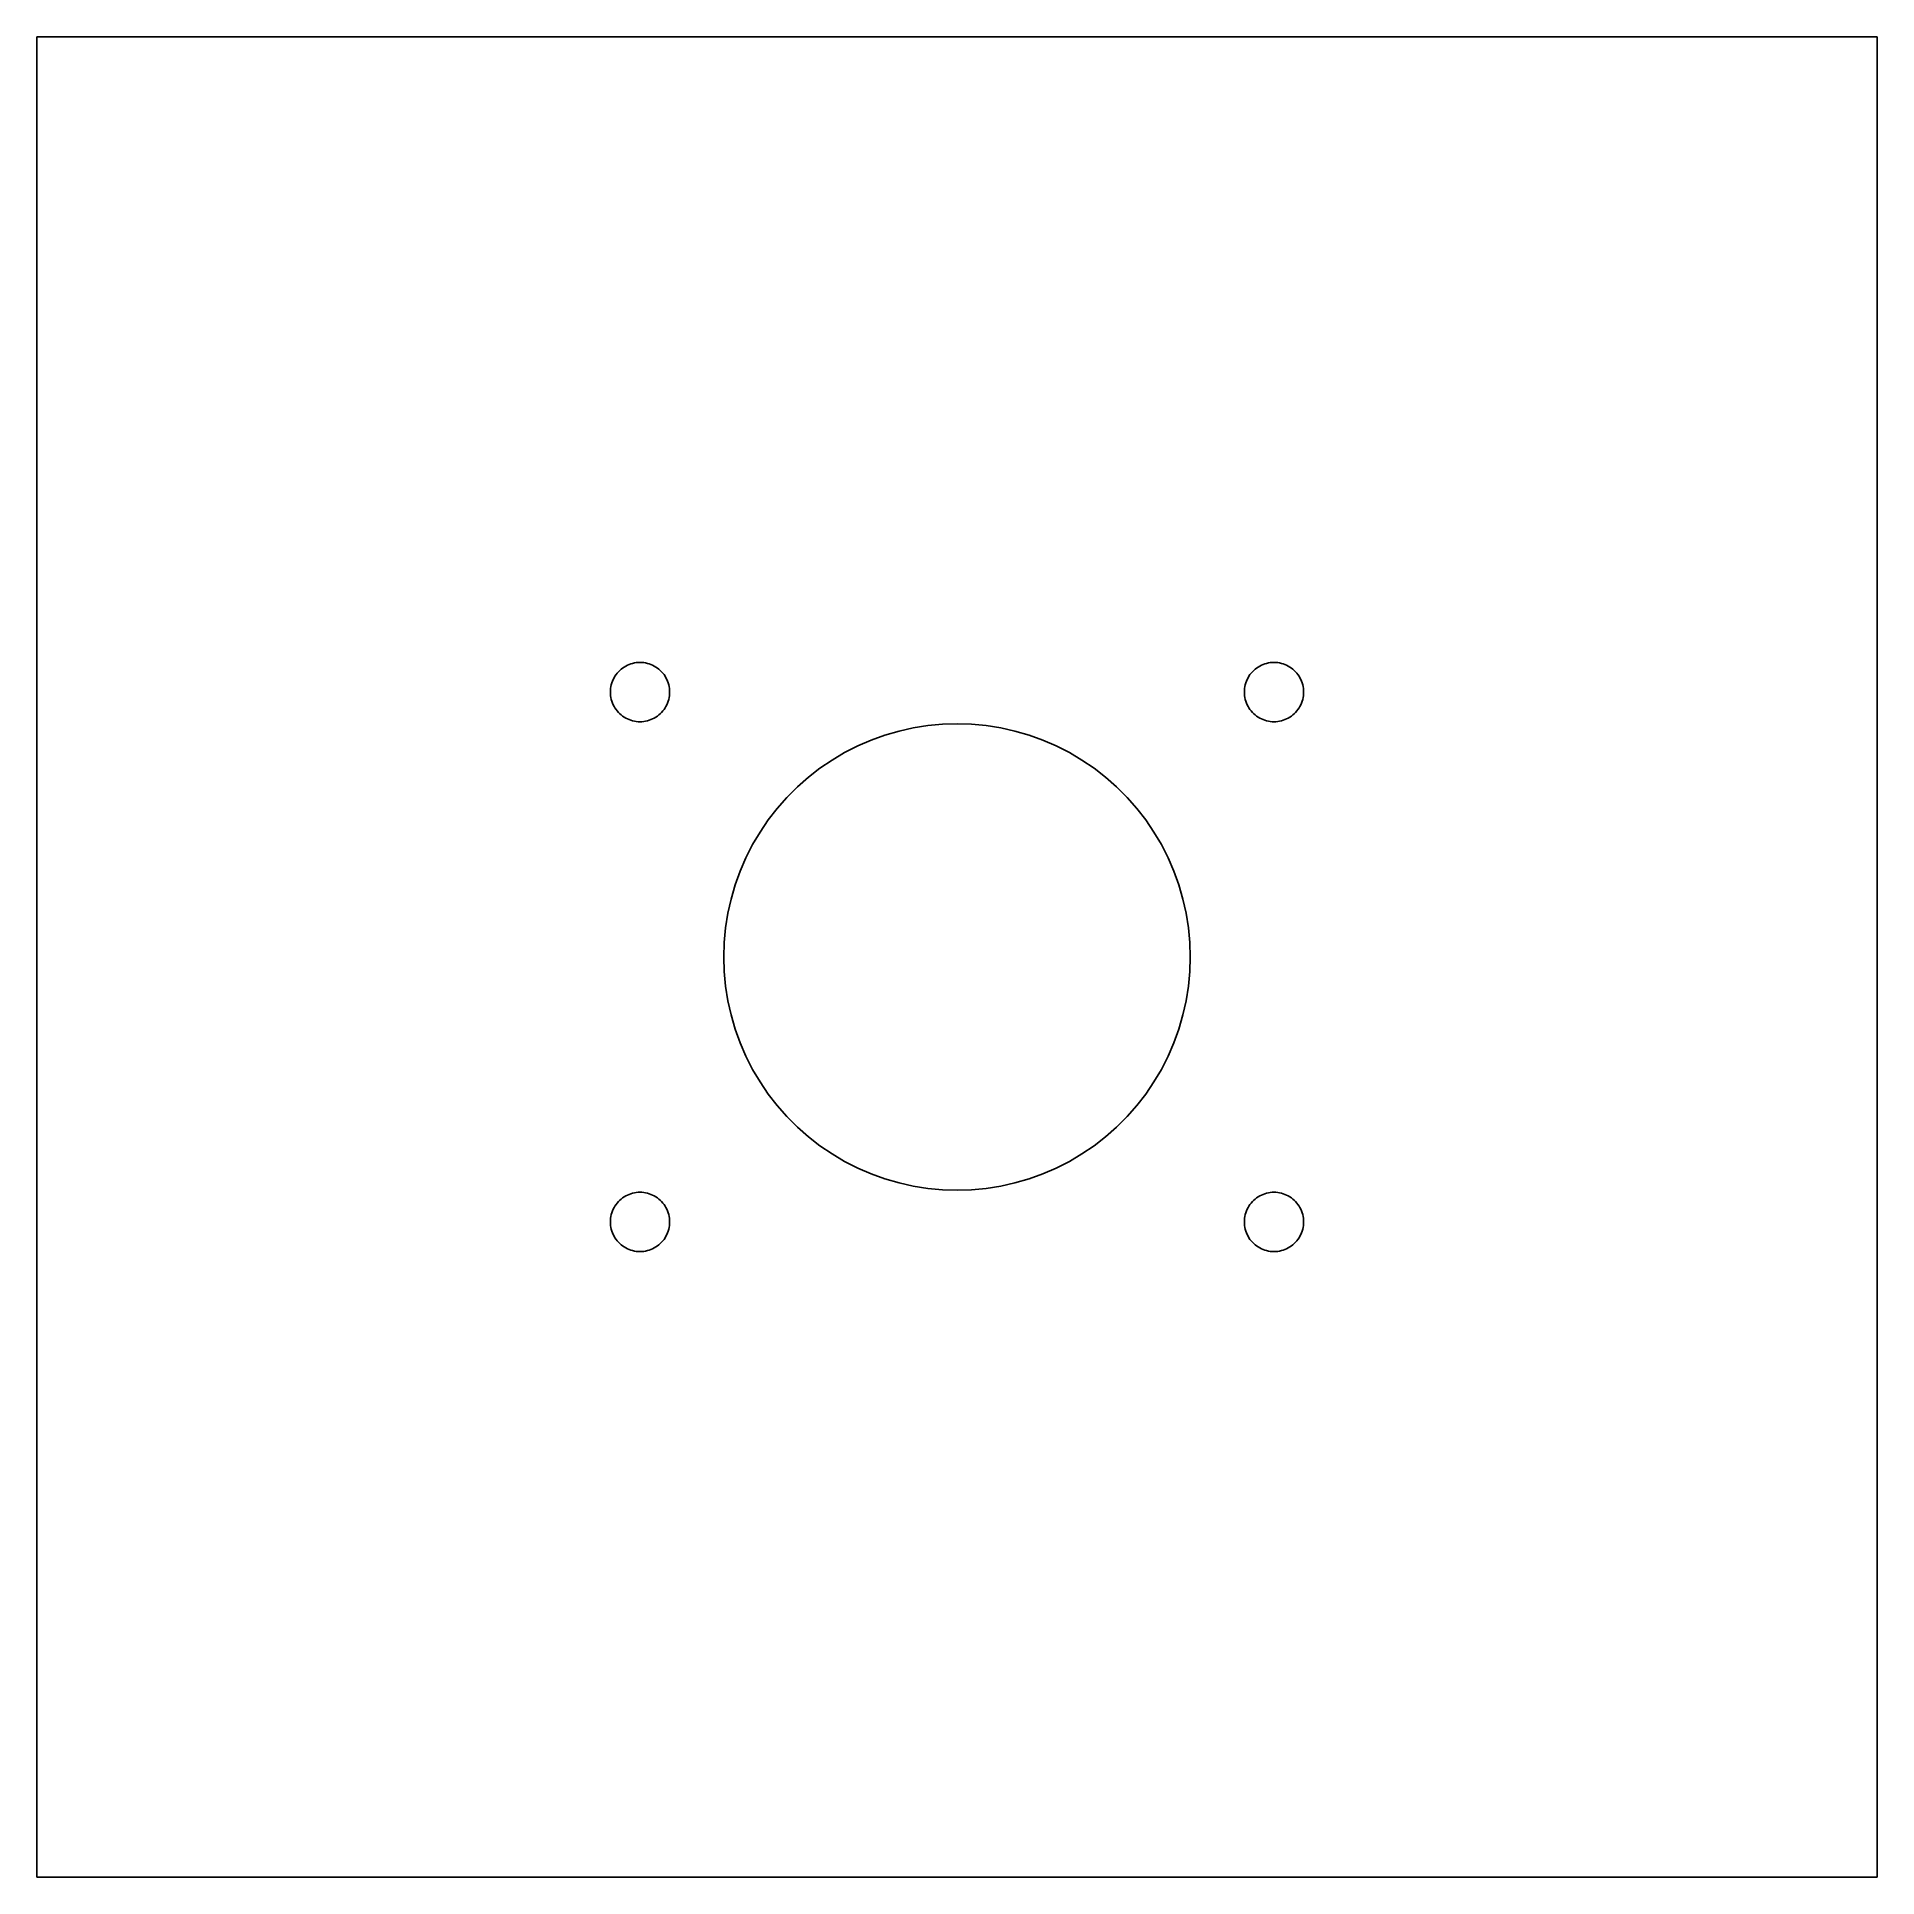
# Model space of a CAD drawing. Extents: x -102 to 102, y -102 to 102.
import ezdxf

# ---------------------------------------------------------------- set-up
doc = ezdxf.new("R2010")
doc.units = 0
doc.layers.get('0').update_dxf_attribs({"color": 1})

msp = doc.modelspace()

# ---------------------------------------------------------------- linework, layer by layer
at = {"color": 1}
for p, q in [((101.6, 101.6), (-101.6, 101.6)), ((-101.6, 101.6), (-101.6, -101.6)), ((101.6, -101.6), (101.6, 101.6)), ((-35.4105, 32.4992), (-35.2056, 32.5185)), ((-35.2056, 32.5185), (-35, 32.525)), ((-35, 32.525), (-34.7944, 32.5185)), ((-34.7944, 32.5185), (-34.5895, 32.4992)), ((34.5895, 32.4992), (34.7944, 32.5185)), ((34.7944, 32.5185), (35, 32.525)), ((35, 32.525), (35.2056, 32.5185)), ((35.2056, 32.5185), (35.4105, 32.4992)), ((-38.045, 30.4556), (-37.9633, 30.6444)), ((-37.9633, 30.6444), (-37.8699, 30.8277)), ((-37.8699, 30.8277), (-37.7652, 31.0048)), ((-37.7652, 31.0048), (-37.6495, 31.175)), ((-37.6495, 31.175), (-37.5234, 31.3376)), ((-37.5234, 31.3376), (-37.3874, 31.4919)), ((-37.3874, 31.4919), (-37.2419, 31.6374)), ((-37.2419, 31.6374), (-37.0876, 31.7734)), ((-37.0876, 31.7734), (-36.925, 31.8995)), ((-36.925, 31.8995), (-36.7548, 32.0152)), ((-36.7548, 32.0152), (-36.5777, 32.1199)), ((-36.5777, 32.1199), (-36.3944, 32.2133)), ((-36.3944, 32.2133), (-36.2056, 32.295)), ((-36.2056, 32.295), (-36.012, 32.3647)), ((-36.012, 32.3647), (-35.8145, 32.4221)), ((-35.8145, 32.4221), (-35.6137, 32.467)), ((-35.6137, 32.467), (-35.4105, 32.4992)), ((-34.5895, 32.4992), (-34.3863, 32.467)), ((-34.3863, 32.467), (-34.1855, 32.4221)), ((-34.1855, 32.4221), (-33.988, 32.3647)), ((-33.988, 32.3647), (-33.7944, 32.295)), ((-33.7944, 32.295), (-33.6056, 32.2133)), ((-33.6056, 32.2133), (-33.4223, 32.1199)), ((-33.4223, 32.1199), (-33.2452, 32.0152)), ((-33.2452, 32.0152), (-33.075, 31.8995)), ((-33.075, 31.8995), (-32.9124, 31.7734)), ((-32.9124, 31.7734), (-32.7581, 31.6374)), ((-32.7581, 31.6374), (-32.6126, 31.4919)), ((-32.6126, 31.4919), (-32.4766, 31.3376)), ((-32.4766, 31.3376), (-32.3505, 31.175)), ((-32.3505, 31.175), (-32.2348, 31.0048)), ((-32.2348, 31.0048), (-32.1301, 30.8277)), ((-32.1301, 30.8277), (-32.0367, 30.6444)), ((-32.0367, 30.6444), (-31.955, 30.4556)), ((31.955, 30.4556), (32.0367, 30.6444)), ((32.0367, 30.6444), (32.1301, 30.8277)), ((32.1301, 30.8277), (32.2348, 31.0048)), ((32.2348, 31.0048), (32.3505, 31.175)), ((32.3505, 31.175), (32.4766, 31.3376)), ((32.4766, 31.3376), (32.6126, 31.4919)), ((32.6126, 31.4919), (32.7581, 31.6374)), ((32.7581, 31.6374), (32.9124, 31.7734)), ((32.9124, 31.7734), (33.075, 31.8995)), ((33.075, 31.8995), (33.2452, 32.0152)), ((33.2452, 32.0152), (33.4223, 32.1199)), ((33.4223, 32.1199), (33.6056, 32.2133)), ((33.6056, 32.2133), (33.7944, 32.295)), ((33.7944, 32.295), (33.988, 32.3647)), ((33.988, 32.3647), (34.1855, 32.4221)), ((34.1855, 32.4221), (34.3863, 32.467)), ((34.3863, 32.467), (34.5895, 32.4992)), ((35.4105, 32.4992), (35.6137, 32.467)), ((35.6137, 32.467), (35.8145, 32.4221)), ((35.8145, 32.4221), (36.012, 32.3647)), ((36.012, 32.3647), (36.2056, 32.295)), ((36.2056, 32.295), (36.3944, 32.2133)), ((36.3944, 32.2133), (36.5777, 32.1199)), ((36.5777, 32.1199), (36.7548, 32.0152)), ((36.7548, 32.0152), (36.925, 31.8995)), ((36.925, 31.8995), (37.0876, 31.7734)), ((37.0876, 31.7734), (37.2419, 31.6374)), ((37.2419, 31.6374), (37.3874, 31.4919)), ((37.3874, 31.4919), (37.5234, 31.3376)), ((37.5234, 31.3376), (37.6495, 31.175)), ((37.6495, 31.175), (37.7652, 31.0048)), ((37.7652, 31.0048), (37.8699, 30.8277)), ((37.8699, 30.8277), (37.9633, 30.6444)), ((37.9633, 30.6444), (38.045, 30.4556)), ((-38.275, 29.25), (-38.2685, 29.4556)), ((-38.2685, 29.0444), (-38.275, 29.25)), ((-38.2685, 29.4556), (-38.2492, 29.6605)), ((-38.2492, 28.8395), (-38.2685, 29.0444)), ((-38.2492, 29.6605), (-38.217, 29.8637)), ((-38.217, 28.6363), (-38.2492, 28.8395)), ((-38.217, 29.8637), (-38.1721, 30.0645)), ((-38.1721, 28.4355), (-38.217, 28.6363)), ((-38.1721, 30.0645), (-38.1147, 30.262)), ((-38.1147, 30.262), (-38.045, 30.4556)), ((-31.955, 30.4556), (-31.8853, 30.262)), ((-31.8853, 30.262), (-31.8279, 30.0645)), ((-31.8279, 30.0645), (-31.783, 29.8637)), ((-31.783, 28.6363), (-31.8279, 28.4355)), ((-31.783, 29.8637), (-31.7508, 29.6605)), ((-31.7508, 28.8395), (-31.783, 28.6363)), ((-31.7508, 29.6605), (-31.7315, 29.4556)), ((-31.7315, 29.0444), (-31.7508, 28.8395)), ((-31.7315, 29.4556), (-31.725, 29.25)), ((-31.725, 29.25), (-31.7315, 29.0444)), ((31.725, 29.25), (31.7315, 29.4556)), ((31.7315, 29.0444), (31.725, 29.25)), ((31.7315, 29.4556), (31.7508, 29.6605)), ((31.7508, 28.8395), (31.7315, 29.0444)), ((31.7508, 29.6605), (31.783, 29.8637)), ((31.783, 28.6363), (31.7508, 28.8395)), ((31.783, 29.8637), (31.8279, 30.0645)), ((31.8279, 28.4355), (31.783, 28.6363)), ((31.8279, 30.0645), (31.8853, 30.262)), ((31.8853, 30.262), (31.955, 30.4556)), ((38.045, 30.4556), (38.1147, 30.262)), ((38.1147, 30.262), (38.1721, 30.0645)), ((38.1721, 30.0645), (38.217, 29.8637)), ((38.217, 28.6363), (38.1721, 28.4355)), ((38.217, 29.8637), (38.2492, 29.6605)), ((38.2492, 28.8395), (38.217, 28.6363)), ((38.2492, 29.6605), (38.2685, 29.4556)), ((38.2685, 29.0444), (38.2492, 28.8395)), ((38.2685, 29.4556), (38.275, 29.25)), ((38.275, 29.25), (38.2685, 29.0444)), ((-38.1147, 28.238), (-38.1721, 28.4355)), ((-38.045, 28.0444), (-38.1147, 28.238)), ((-37.9633, 27.8556), (-38.045, 28.0444)), ((-37.8699, 27.6723), (-37.9633, 27.8556)), ((-37.7652, 27.4952), (-37.8699, 27.6723)), ((-37.6495, 27.325), (-37.7652, 27.4952)), ((-37.5234, 27.1624), (-37.6495, 27.325)), ((-37.3874, 27.0081), (-37.5234, 27.1624)), ((-37.2419, 26.8626), (-37.3874, 27.0081)), ((-37.0876, 26.7266), (-37.2419, 26.8626)), ((-36.925, 26.6005), (-37.0876, 26.7266)), ((-36.7548, 26.4848), (-36.925, 26.6005)), ((-36.5777, 26.3801), (-36.7548, 26.4848)), ((-33.2452, 26.4848), (-33.4223, 26.3801)), ((-33.075, 26.6005), (-33.2452, 26.4848)), ((-32.9124, 26.7266), (-33.075, 26.6005)), ((-32.7581, 26.8626), (-32.9124, 26.7266)), ((-32.6126, 27.0081), (-32.7581, 26.8626)), ((-32.4766, 27.1624), (-32.6126, 27.0081)), ((-32.3505, 27.325), (-32.4766, 27.1624)), ((-32.2348, 27.4952), (-32.3505, 27.325)), ((-32.1301, 27.6723), (-32.2348, 27.4952)), ((-32.0367, 27.8556), (-32.1301, 27.6723)), ((-31.955, 28.0444), (-32.0367, 27.8556)), ((-31.8853, 28.238), (-31.955, 28.0444)), ((-31.8279, 28.4355), (-31.8853, 28.238)), ((31.8853, 28.238), (31.8279, 28.4355)), ((31.955, 28.0444), (31.8853, 28.238)), ((32.0367, 27.8556), (31.955, 28.0444)), ((32.1301, 27.6723), (32.0367, 27.8556)), ((32.2348, 27.4952), (32.1301, 27.6723)), ((32.3505, 27.325), (32.2348, 27.4952)), ((32.4766, 27.1624), (32.3505, 27.325)), ((32.6126, 27.0081), (32.4766, 27.1624)), ((32.7581, 26.8626), (32.6126, 27.0081)), ((32.9124, 26.7266), (32.7581, 26.8626)), ((33.075, 26.6005), (32.9124, 26.7266)), ((33.2452, 26.4848), (33.075, 26.6005)), ((33.4223, 26.3801), (33.2452, 26.4848)), ((36.7548, 26.4848), (36.5777, 26.3801)), ((36.925, 26.6005), (36.7548, 26.4848)), ((37.0876, 26.7266), (36.925, 26.6005)), ((37.2419, 26.8626), (37.0876, 26.7266)), ((37.3874, 27.0081), (37.2419, 26.8626)), ((37.5234, 27.1624), (37.3874, 27.0081)), ((37.6495, 27.325), (37.5234, 27.1624)), ((37.7652, 27.4952), (37.6495, 27.325)), ((37.8699, 27.6723), (37.7652, 27.4952)), ((37.9633, 27.8556), (37.8699, 27.6723)), ((38.045, 28.0444), (37.9633, 27.8556)), ((38.1147, 28.238), (38.045, 28.0444)), ((38.1721, 28.4355), (38.1147, 28.238)), ((-36.3944, 26.2867), (-36.5777, 26.3801)), ((-36.2056, 26.205), (-36.3944, 26.2867)), ((-36.012, 26.1353), (-36.2056, 26.205)), ((-35.8145, 26.0779), (-36.012, 26.1353)), ((-35.6137, 26.033), (-35.8145, 26.0779)), ((-35.4105, 26.0008), (-35.6137, 26.033)), ((-35.2056, 25.9815), (-35.4105, 26.0008)), ((-35, 25.975), (-35.2056, 25.9815)), ((-34.7944, 25.9815), (-35, 25.975)), ((-34.5895, 26.0008), (-34.7944, 25.9815)), ((-34.3863, 26.033), (-34.5895, 26.0008)), ((-34.1855, 26.0779), (-34.3863, 26.033)), ((-33.988, 26.1353), (-34.1855, 26.0779)), ((-33.7944, 26.205), (-33.988, 26.1353)), ((-33.6056, 26.2867), (-33.7944, 26.205)), ((-33.4223, 26.3801), (-33.6056, 26.2867)), ((-9.4792, 23.9417), (-7.95718, 24.4897)), ((-7.95718, 24.4897), (-6.40376, 24.941)), ((-6.40376, 24.941), (-4.82506, 25.2939)), ((-4.82506, 25.2939), (-3.22733, 25.547)), ((-3.22733, 25.547), (-1.61685, 25.6992)), ((-1.61685, 25.6992), (0, 25.75)), ((0, 25.75), (1.61685, 25.6992)), ((1.61685, 25.6992), (3.22733, 25.547)), ((3.22733, 25.547), (4.82506, 25.2939)), ((4.82506, 25.2939), (6.40376, 24.941)), ((6.40376, 24.941), (7.95718, 24.4897)), ((7.95718, 24.4897), (9.4792, 23.9417)), ((33.6056, 26.2867), (33.4223, 26.3801)), ((33.7944, 26.205), (33.6056, 26.2867)), ((33.988, 26.1353), (33.7944, 26.205)), ((34.1855, 26.0779), (33.988, 26.1353)), ((34.3863, 26.033), (34.1855, 26.0779)), ((34.5895, 26.0008), (34.3863, 26.033)), ((34.7944, 25.9815), (34.5895, 26.0008)), ((35, 25.975), (34.7944, 25.9815)), ((35.2056, 25.9815), (35, 25.975)), ((35.4105, 26.0008), (35.2056, 25.9815)), ((35.6137, 26.033), (35.4105, 26.0008)), ((35.8145, 26.0779), (35.6137, 26.033)), ((36.012, 26.1353), (35.8145, 26.0779)), ((36.2056, 26.205), (36.012, 26.1353)), ((36.3944, 26.2867), (36.2056, 26.205)), ((36.5777, 26.3801), (36.3944, 26.2867)), ((-13.7975, 21.7414), (-12.4052, 22.5649)), ((-12.4052, 22.5649), (-10.9638, 23.2993)), ((-10.9638, 23.2993), (-9.4792, 23.9417)), ((9.4792, 23.9417), (10.9638, 23.2993)), ((10.9638, 23.2993), (12.4052, 22.5649)), ((12.4052, 22.5649), (13.7975, 21.7414)), ((-16.4137, 19.8407), (-15.1355, 20.8322)), ((-15.1355, 20.8322), (-13.7975, 21.7414)), ((13.7975, 21.7414), (15.1355, 20.8322)), ((15.1355, 20.8322), (16.4137, 19.8407)), ((-18.7709, 17.6271), (-17.6271, 18.7709)), ((-17.6271, 18.7709), (-16.4137, 19.8407)), ((16.4137, 19.8407), (17.6271, 18.7709)), ((17.6271, 18.7709), (18.7709, 17.6271)), ((-20.8322, 15.1355), (-19.8407, 16.4137)), ((-19.8407, 16.4137), (-18.7709, 17.6271)), ((18.7709, 17.6271), (19.8407, 16.4137)), ((19.8407, 16.4137), (20.8322, 15.1355)), ((-21.7414, 13.7975), (-20.8322, 15.1355)), ((20.8322, 15.1355), (21.7414, 13.7975)), ((-23.2993, 10.9638), (-22.5649, 12.4052)), ((-22.5649, 12.4052), (-21.7414, 13.7975)), ((21.7414, 13.7975), (22.5649, 12.4052)), ((22.5649, 12.4052), (23.2993, 10.9638)), ((-23.9417, 9.4792), (-23.2993, 10.9638)), ((23.2993, 10.9638), (23.9417, 9.4792)), ((-24.4897, 7.95718), (-23.9417, 9.4792)), ((23.9417, 9.4792), (24.4897, 7.95718)), ((-25.2939, 4.82506), (-24.941, 6.40376)), ((-24.941, 6.40376), (-24.4897, 7.95718)), ((24.4897, 7.95718), (24.941, 6.40376)), ((24.941, 6.40376), (25.2939, 4.82506)), ((-25.547, 3.22733), (-25.2939, 4.82506)), ((25.2939, 4.82506), (25.547, 3.22733)), ((-25.6992, 1.61685), (-25.547, 3.22733)), ((25.547, 3.22733), (25.6992, 1.61685)), ((-25.75, 0), (-25.6992, 1.61685)), ((-25.6992, -1.61685), (-25.75, 0)), ((25.6992, 1.61685), (25.75, 0)), ((25.75, 0), (25.6992, -1.61685)), ((-25.547, -3.22733), (-25.6992, -1.61685)), ((25.6992, -1.61685), (25.547, -3.22733)), ((-25.2939, -4.82506), (-25.547, -3.22733)), ((25.547, -3.22733), (25.2939, -4.82506)), ((-24.941, -6.40376), (-25.2939, -4.82506)), ((25.2939, -4.82506), (24.941, -6.40376)), ((-24.4897, -7.95718), (-24.941, -6.40376)), ((-23.9417, -9.4792), (-24.4897, -7.95718)), ((24.4897, -7.95718), (23.9417, -9.4792)), ((24.941, -6.40376), (24.4897, -7.95718)), ((-23.2993, -10.9638), (-23.9417, -9.4792)), ((23.9417, -9.4792), (23.2993, -10.9638)), ((-22.5649, -12.4052), (-23.2993, -10.9638)), ((23.2993, -10.9638), (22.5649, -12.4052)), ((-21.7414, -13.7975), (-22.5649, -12.4052)), ((-20.8322, -15.1355), (-21.7414, -13.7975)), ((21.7414, -13.7975), (20.8322, -15.1355)), ((22.5649, -12.4052), (21.7414, -13.7975)), ((-19.8407, -16.4137), (-20.8322, -15.1355)), ((20.8322, -15.1355), (19.8407, -16.4137)), ((-18.7709, -17.6271), (-19.8407, -16.4137)), ((-17.6271, -18.7709), (-18.7709, -17.6271)), ((18.7709, -17.6271), (17.6271, -18.7709)), ((19.8407, -16.4137), (18.7709, -17.6271)), ((-16.4137, -19.8407), (-17.6271, -18.7709)), ((-15.1355, -20.8322), (-16.4137, -19.8407)), ((16.4137, -19.8407), (15.1355, -20.8322)), ((17.6271, -18.7709), (16.4137, -19.8407)), ((-13.7975, -21.7414), (-15.1355, -20.8322)), ((-12.4052, -22.5649), (-13.7975, -21.7414)), ((13.7975, -21.7414), (12.4052, -22.5649)), ((15.1355, -20.8322), (13.7975, -21.7414)), ((-10.9638, -23.2993), (-12.4052, -22.5649)), ((-9.4792, -23.9417), (-10.9638, -23.2993)), ((-7.95718, -24.4897), (-9.4792, -23.9417)), ((9.4792, -23.9417), (7.95718, -24.4897)), ((10.9638, -23.2993), (9.4792, -23.9417)), ((12.4052, -22.5649), (10.9638, -23.2993)), ((-36.7548, -26.4848), (-36.5777, -26.3801)), ((-36.5777, -26.3801), (-36.3944, -26.2867)), ((-36.3944, -26.2867), (-36.2056, -26.205)), ((-36.2056, -26.205), (-36.012, -26.1353)), ((-36.012, -26.1353), (-35.8145, -26.0779)), ((-35.8145, -26.0779), (-35.6137, -26.033)), ((-35.6137, -26.033), (-35.4105, -26.0008)), ((-35.4105, -26.0008), (-35.2056, -25.9815)), ((-35.2056, -25.9815), (-35, -25.975)), ((-35, -25.975), (-34.7944, -25.9815)), ((-34.7944, -25.9815), (-34.5895, -26.0008)), ((-34.5895, -26.0008), (-34.3863, -26.033)), ((-34.3863, -26.033), (-34.1855, -26.0779)), ((-34.1855, -26.0779), (-33.988, -26.1353)), ((-33.988, -26.1353), (-33.7944, -26.205)), ((-33.7944, -26.205), (-33.6056, -26.2867)), ((-33.6056, -26.2867), (-33.4223, -26.3801)), ((-33.4223, -26.3801), (-33.2452, -26.4848)), ((-6.40376, -24.941), (-7.95718, -24.4897)), ((-4.82506, -25.2939), (-6.40376, -24.941)), ((-3.22733, -25.547), (-4.82506, -25.2939)), ((-1.61685, -25.6992), (-3.22733, -25.547)), ((0, -25.75), (-1.61685, -25.6992)), ((1.61685, -25.6992), (0, -25.75)), ((3.22733, -25.547), (1.61685, -25.6992)), ((4.82506, -25.2939), (3.22733, -25.547)), ((6.40376, -24.941), (4.82506, -25.2939)), ((7.95718, -24.4897), (6.40376, -24.941)), ((33.2452, -26.4848), (33.4223, -26.3801)), ((33.4223, -26.3801), (33.6056, -26.2867)), ((33.6056, -26.2867), (33.7944, -26.205)), ((33.7944, -26.205), (33.988, -26.1353)), ((33.988, -26.1353), (34.1855, -26.0779)), ((34.1855, -26.0779), (34.3863, -26.033)), ((34.3863, -26.033), (34.5895, -26.0008)), ((34.5895, -26.0008), (34.7944, -25.9815)), ((34.7944, -25.9815), (35, -25.975)), ((35, -25.975), (35.2056, -25.9815)), ((35.2056, -25.9815), (35.4105, -26.0008)), ((35.4105, -26.0008), (35.6137, -26.033)), ((35.6137, -26.033), (35.8145, -26.0779)), ((35.8145, -26.0779), (36.012, -26.1353)), ((36.012, -26.1353), (36.2056, -26.205)), ((36.2056, -26.205), (36.3944, -26.2867)), ((36.3944, -26.2867), (36.5777, -26.3801)), ((36.5777, -26.3801), (36.7548, -26.4848)), ((-38.217, -28.6363), (-38.1721, -28.4355)), ((-38.1721, -28.4355), (-38.1147, -28.238)), ((-38.1147, -28.238), (-38.045, -28.0444)), ((-38.045, -28.0444), (-37.9633, -27.8556)), ((-37.9633, -27.8556), (-37.8699, -27.6723)), ((-37.8699, -27.6723), (-37.7652, -27.4952)), ((-37.7652, -27.4952), (-37.6495, -27.325)), ((-37.6495, -27.325), (-37.5234, -27.1624)), ((-37.5234, -27.1624), (-37.3874, -27.0081)), ((-37.3874, -27.0081), (-37.2419, -26.8626)), ((-37.2419, -26.8626), (-37.0876, -26.7266)), ((-37.0876, -26.7266), (-36.925, -26.6005)), ((-36.925, -26.6005), (-36.7548, -26.4848)), ((-33.2452, -26.4848), (-33.075, -26.6005)), ((-33.075, -26.6005), (-32.9124, -26.7266)), ((-32.9124, -26.7266), (-32.7581, -26.8626)), ((-32.7581, -26.8626), (-32.6126, -27.0081)), ((-32.6126, -27.0081), (-32.4766, -27.1624)), ((-32.4766, -27.1624), (-32.3505, -27.325)), ((-32.3505, -27.325), (-32.2348, -27.4952)), ((-32.2348, -27.4952), (-32.1301, -27.6723)), ((-32.1301, -27.6723), (-32.0367, -27.8556)), ((-32.0367, -27.8556), (-31.955, -28.0444)), ((-31.955, -28.0444), (-31.8853, -28.238)), ((-31.8853, -28.238), (-31.8279, -28.4355)), ((-31.8279, -28.4355), (-31.783, -28.6363)), ((31.783, -28.6363), (31.8279, -28.4355)), ((31.8279, -28.4355), (31.8853, -28.238)), ((31.8853, -28.238), (31.955, -28.0444)), ((31.955, -28.0444), (32.0367, -27.8556)), ((32.0367, -27.8556), (32.1301, -27.6723)), ((32.1301, -27.6723), (32.2348, -27.4952)), ((32.2348, -27.4952), (32.3505, -27.325)), ((32.3505, -27.325), (32.4766, -27.1624)), ((32.4766, -27.1624), (32.6126, -27.0081)), ((32.6126, -27.0081), (32.7581, -26.8626)), ((32.7581, -26.8626), (32.9124, -26.7266)), ((32.9124, -26.7266), (33.075, -26.6005)), ((33.075, -26.6005), (33.2452, -26.4848)), ((36.7548, -26.4848), (36.925, -26.6005)), ((36.925, -26.6005), (37.0876, -26.7266)), ((37.0876, -26.7266), (37.2419, -26.8626)), ((37.2419, -26.8626), (37.3874, -27.0081)), ((37.3874, -27.0081), (37.5234, -27.1624)), ((37.5234, -27.1624), (37.6495, -27.325)), ((37.6495, -27.325), (37.7652, -27.4952)), ((37.7652, -27.4952), (37.8699, -27.6723)), ((37.8699, -27.6723), (37.9633, -27.8556)), ((37.9633, -27.8556), (38.045, -28.0444)), ((38.045, -28.0444), (38.1147, -28.238)), ((38.1147, -28.238), (38.1721, -28.4355)), ((38.1721, -28.4355), (38.217, -28.6363)), ((-38.275, -29.25), (-38.2685, -29.0444)), ((-38.2685, -29.4556), (-38.275, -29.25)), ((-38.2685, -29.0444), (-38.2492, -28.8395)), ((-38.2492, -29.6605), (-38.2685, -29.4556)), ((-38.2492, -28.8395), (-38.217, -28.6363)), ((-38.217, -29.8637), (-38.2492, -29.6605)), ((-38.1721, -30.0645), (-38.217, -29.8637)), ((-38.1147, -30.262), (-38.1721, -30.0645)), ((-38.045, -30.4556), (-38.1147, -30.262)), ((-37.9633, -30.6444), (-38.045, -30.4556)), ((-31.955, -30.4556), (-32.0367, -30.6444)), ((-31.8853, -30.262), (-31.955, -30.4556)), ((-31.8279, -30.0645), (-31.8853, -30.262)), ((-31.783, -29.8637), (-31.8279, -30.0645)), ((-31.783, -28.6363), (-31.7508, -28.8395)), ((-31.7508, -29.6605), (-31.783, -29.8637)), ((-31.7508, -28.8395), (-31.7315, -29.0444)), ((-31.7315, -29.4556), (-31.7508, -29.6605)), ((-31.7315, -29.0444), (-31.725, -29.25)), ((-31.725, -29.25), (-31.7315, -29.4556)), ((31.725, -29.25), (31.7315, -29.0444)), ((31.7315, -29.4556), (31.725, -29.25)), ((31.7315, -29.0444), (31.7508, -28.8395)), ((31.7508, -29.6605), (31.7315, -29.4556)), ((31.7508, -28.8395), (31.783, -28.6363)), ((31.783, -29.8637), (31.7508, -29.6605)), ((31.8279, -30.0645), (31.783, -29.8637)), ((31.8853, -30.262), (31.8279, -30.0645)), ((31.955, -30.4556), (31.8853, -30.262)), ((32.0367, -30.6444), (31.955, -30.4556)), ((38.045, -30.4556), (37.9633, -30.6444)), ((38.1147, -30.262), (38.045, -30.4556)), ((38.1721, -30.0645), (38.1147, -30.262)), ((38.217, -29.8637), (38.1721, -30.0645)), ((38.217, -28.6363), (38.2492, -28.8395)), ((38.2492, -29.6605), (38.217, -29.8637)), ((38.2492, -28.8395), (38.2685, -29.0444)), ((38.2685, -29.4556), (38.2492, -29.6605)), ((38.2685, -29.0444), (38.275, -29.25)), ((38.275, -29.25), (38.2685, -29.4556)), ((-37.8699, -30.8277), (-37.9633, -30.6444)), ((-37.7652, -31.0048), (-37.8699, -30.8277)), ((-37.6495, -31.175), (-37.7652, -31.0048)), ((-37.5234, -31.3376), (-37.6495, -31.175)), ((-37.3874, -31.4919), (-37.5234, -31.3376)), ((-37.2419, -31.6374), (-37.3874, -31.4919)), ((-37.0876, -31.7734), (-37.2419, -31.6374)), ((-36.925, -31.8995), (-37.0876, -31.7734)), ((-36.7548, -32.0152), (-36.925, -31.8995)), ((-36.5777, -32.1199), (-36.7548, -32.0152)), ((-36.3944, -32.2133), (-36.5777, -32.1199)), ((-36.2056, -32.295), (-36.3944, -32.2133)), ((-36.012, -32.3647), (-36.2056, -32.295)), ((-35.8145, -32.4221), (-36.012, -32.3647)), ((-35.6137, -32.467), (-35.8145, -32.4221)), ((-35.4105, -32.4992), (-35.6137, -32.467)), ((-35.2056, -32.5185), (-35.4105, -32.4992)), ((-34.5895, -32.4992), (-34.7944, -32.5185)), ((-34.3863, -32.467), (-34.5895, -32.4992)), ((-34.1855, -32.4221), (-34.3863, -32.467)), ((-33.988, -32.3647), (-34.1855, -32.4221)), ((-33.7944, -32.295), (-33.988, -32.3647)), ((-33.6056, -32.2133), (-33.7944, -32.295)), ((-33.4223, -32.1199), (-33.6056, -32.2133)), ((-33.2452, -32.0152), (-33.4223, -32.1199)), ((-33.075, -31.8995), (-33.2452, -32.0152)), ((-32.9124, -31.7734), (-33.075, -31.8995)), ((-32.7581, -31.6374), (-32.9124, -31.7734)), ((-32.6126, -31.4919), (-32.7581, -31.6374)), ((-32.4766, -31.3376), (-32.6126, -31.4919)), ((-32.3505, -31.175), (-32.4766, -31.3376)), ((-32.2348, -31.0048), (-32.3505, -31.175)), ((-32.1301, -30.8277), (-32.2348, -31.0048)), ((-32.0367, -30.6444), (-32.1301, -30.8277)), ((32.1301, -30.8277), (32.0367, -30.6444)), ((32.2348, -31.0048), (32.1301, -30.8277)), ((32.3505, -31.175), (32.2348, -31.0048)), ((32.4766, -31.3376), (32.3505, -31.175)), ((32.6126, -31.4919), (32.4766, -31.3376)), ((32.7581, -31.6374), (32.6126, -31.4919)), ((32.9124, -31.7734), (32.7581, -31.6374)), ((33.075, -31.8995), (32.9124, -31.7734)), ((33.2452, -32.0152), (33.075, -31.8995)), ((33.4223, -32.1199), (33.2452, -32.0152)), ((33.6056, -32.2133), (33.4223, -32.1199)), ((33.7944, -32.295), (33.6056, -32.2133)), ((33.988, -32.3647), (33.7944, -32.295)), ((34.1855, -32.4221), (33.988, -32.3647)), ((34.3863, -32.467), (34.1855, -32.4221)), ((34.5895, -32.4992), (34.3863, -32.467)), ((34.7944, -32.5185), (34.5895, -32.4992)), ((35.4105, -32.4992), (35.2056, -32.5185)), ((35.6137, -32.467), (35.4105, -32.4992)), ((35.8145, -32.4221), (35.6137, -32.467)), ((36.012, -32.3647), (35.8145, -32.4221)), ((36.2056, -32.295), (36.012, -32.3647)), ((36.3944, -32.2133), (36.2056, -32.295)), ((36.5777, -32.1199), (36.3944, -32.2133)), ((36.7548, -32.0152), (36.5777, -32.1199)), ((36.925, -31.8995), (36.7548, -32.0152)), ((37.0876, -31.7734), (36.925, -31.8995)), ((37.2419, -31.6374), (37.0876, -31.7734)), ((37.3874, -31.4919), (37.2419, -31.6374)), ((37.5234, -31.3376), (37.3874, -31.4919)), ((37.6495, -31.175), (37.5234, -31.3376)), ((37.7652, -31.0048), (37.6495, -31.175)), ((37.8699, -30.8277), (37.7652, -31.0048)), ((37.9633, -30.6444), (37.8699, -30.8277)), ((-35, -32.525), (-35.2056, -32.5185)), ((-34.7944, -32.5185), (-35, -32.525)), ((35, -32.525), (34.7944, -32.5185)), ((35.2056, -32.5185), (35, -32.525)), ((-101.6, -101.6), (101.6, -101.6))]:
    msp.add_line(p, q, dxfattribs=at)

doc.saveas('drawing.dxf')
